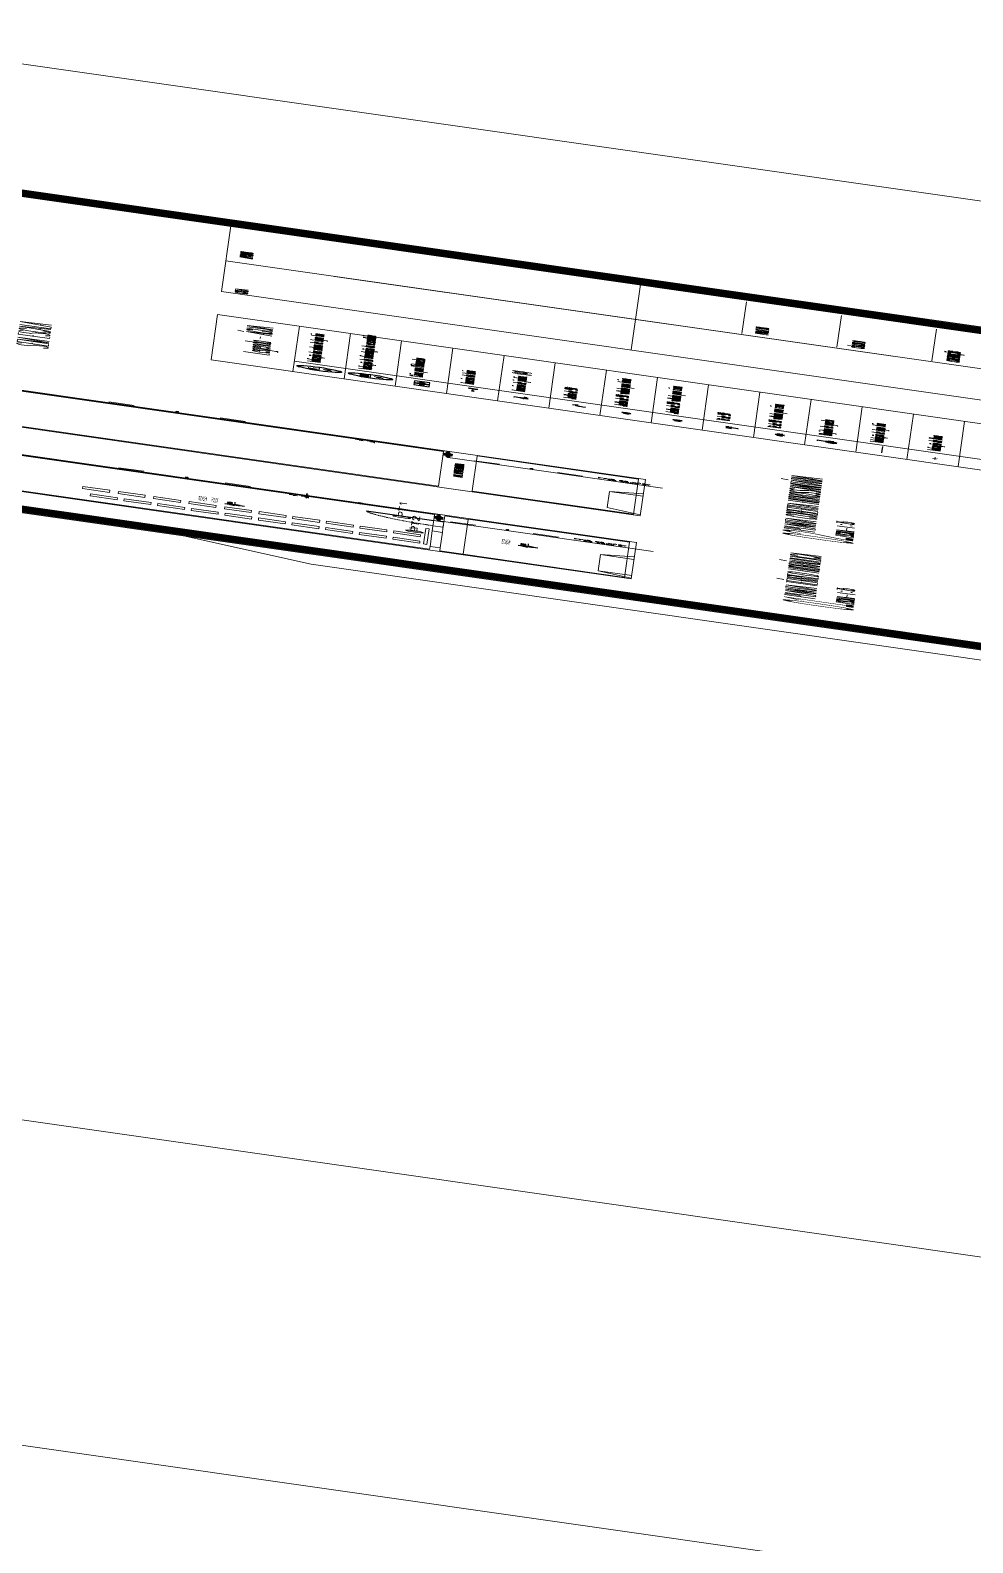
# Model space of a CAD drawing. Header units: millimetres. Extents: x -361192058 to 101130107379, y -14071650034 to 19218552450.
# Drawn here: x -136323 to -135499, y 43453 to 44776 of the extents above; entities that cross this region are included whole.
import ezdxf
from ezdxf.enums import TextEntityAlignment as Align

# ---------------------------------------------------------------- set-up
doc = ezdxf.new("R2010")
doc.units = ezdxf.units.MM
doc.header["$LTSCALE"] = 0.5
doc.linetypes.add('HIDDEN2', pattern=[0.1875, 0.125, -0.0625])
for name, color, linetype in [('02', 2, 'Continuous'), ('08', 8, 'Continuous'), ('14-04-Texto-04', 3, 'Continuous'), ('ARCO', 7, 'HIDDEN2'), ('CERC02', 3, 'Continuous'), ('CONEXAO_AG_FRIA', 3, 'Continuous'), ('CONEXAO_ESGOTO', 7, 'Continuous'), ('CONEXÃO_HIDRÁULICA', 2, 'Continuous'), ('DIVERSOS', 4, 'Continuous'), ('ESQUADRIAS', 3, 'Continuous'), ('parede', 2, 'Continuous'), ('PISO', 8, 'Continuous'), ('SIMBOLOS_AGUA', 3, 'Continuous'), ('texto pequeno', 3, 'Continuous'), ('TEXTO2', 3, 'Continuous'), ('TUBULAÇÃO_HIDRÁULICA', 5, 'Continuous'), ('TXT_0', 7, 'Continuous'), ('TXT_2', 6, 'Continuous')]:
    doc.layers.add(name, color=color, linetype=linetype)
for name, color, linetype, lineweight in [('E-TXT-G', 3, 'Continuous', 30), ('E-TXT-W', 7, 'Continuous', 15), ('E-TXT-Y', 2, 'Continuous', 40)]:
    doc.layers.add(name, color=color, linetype=linetype, lineweight=lineweight)
doc.styles.add('ADITIVOCAD', font='ROMANS.shx')
doc.styles.add('REG140', font='romans.shx', dxfattribs={"width": 0.8, "height": 0.35})
doc.styles.add('REG80', font='romans.shx', dxfattribs={"width": 0.8, "height": 0.1})
doc.styles.add('ROMANS', font='romans', dxfattribs={"height": 0.1})
doc.styles.add('SANSSERIF', font='sas_____.pfb', dxfattribs={"height": 1})
doc.styles.add('SANSSERIF2', font='sanssb__.ttf', dxfattribs={"width": 0.8})
doc.styles.get("Standard").update_dxf_attribs({"font": 'txt.shx', "height": 0.12})

# ---------------------------------------------------------------- blocks, each defined once
blk = doc.blocks.new('IND_DES')
at = {"layer": 'E-TXT-W'}
blk.add_line((0.0269, -0.2428), (0.1984, -0.2428), dxfattribs=at)
at = {"layer": 'E-TXT-G', "style": 'REG80', "width": 0.8}
for s, p in [('ESCALA', (-0.4463, -0.2864)), ('1', (0.2426, -0.2864)), (':', (0.3988, -0.2706))]:
    blk.add_text(s, height=0.1, dxfattribs=at).set_placement(p)
blk.add_attdef('ESCALA', (0.4897, -0.2812), '', height=0.1, dxfattribs=at)
at = {"layer": 'E-TXT-W', "style": 'SANSSERIF2', "width": 0.6}
blk.add_attdef('00', text='', height=0.4, dxfattribs=at).set_placement((-0.7083, -0.2881), align=Align.CENTER)
at = {"layer": 'E-TXT-Y', "style": 'REG140', "width": 0.8}
for tag, p in [('PROJETO', (-0.4563, 0.1829)), ('DESENHO', (-0.4582, -0.0658))]:
    blk.add_attdef(tag, p, '', height=0.175, dxfattribs=at)
blk = doc.blocks.new('Adh_Afn')
blk.add_line((-0.25, 0), (0.25, 0))
blk.add_circle((0, 0), 0.25)
at = {"flags": 8}
for tag, p in [('$AF', (0, 0.07)), ('$DIAM', (0, -0.091))]:
    blk.add_attdef(tag, text='', height=0.1, dxfattribs=at).set_placement(p, align=Align.MIDDLE)
blk = doc.blocks.new('ADH_HIDROM2')
h = blk.add_hatch(color=256)
edge = h.paths.add_edge_path()
edge.add_arc((-0.112, -0.001), 0.0185, 0, 360)
h = blk.add_hatch(color=256)
edge = h.paths.add_edge_path()
edge.add_arc((0.098, -0.001), 0.0185, 0, 360)
for p, q in [((-0.207, -0.001), (-0.061, -0.001)), ((0.047, -0.001), (0.193, -0.001))]:
    blk.add_line(p, q)
blk.add_lwpolyline([(-0.207, -0.061), (0.193, -0.061), (0.193, 0.059), (-0.207, 0.059)], close=True)
for centre, radius in [((-0.112, -0.001), 0.0185), ((-0.007, -0.001), 0.0539), ((0.098, -0.001), 0.0185)]:
    blk.add_circle(centre, radius)
blk = doc.blocks.new('ADH_TOR_BOIA')
for points in [[(-0.01, 0, 1), (0.01, 0, 1)], [(0.181, 0), (0.256, 0, 1)]]:
    blk.add_hatch(color=256).paths.add_polyline_path(points)
blk.add_line((0.01, 0), (0.256, 0))
for centre, radius in [((0, 0), 0.0103), ((0.219, 0), 0.0375)]:
    blk.add_circle(centre, radius)
blk = doc.blocks.new('ADH_TOR_PRE')
for p, q in [((-0.028, 0.078), (0.028, 0.078)), ((0, 0.032), (0, 0.078)), ((-0.078, 0), (-0.032, 0)), ((0.032, 0), (0.067, 0)), ((0.088, -0.022), (0.088, -0.032))]:
    blk.add_line(p, q)
blk.add_circle((0, 0), 0.0323)
blk.add_arc((0.067, -0.022), 0.0217, 359.6876, 88.1133)
blk = doc.blocks.new('Adh_cx_j90')
blk.add_lwpolyline([(0.078, 0.0225), (0.078, -0.0225), (0.078, 0), (0.06, 0, 0.4142136), (0, -0.06), (0, -0.078), (0.0225, -0.078), (-0.0225, -0.078)], format="xyb")
blk = doc.blocks.new('Adh_cx_j90b')
blk.add_lwpolyline([(-0.068, 0.022), (-0.068, -0.022), (-0.068, 0), (-0.006, 0)])
blk.add_circle((0, 0), 0.0359)
blk = doc.blocks.new('Adh_cx_j90c')
h = blk.add_hatch()
h.set_pattern_fill('_U', color=256, scale=0.003, angle=45, style=0, double=1)
h.set_pattern_definition([(45, (-6.0733674, -5.0413484), (-0.0021213203, 0.0021213203), []), (135, (-6.0733674, -5.0413484), (-0.0021213203, -0.0021213203), [])])
h.paths.add_polyline_path([(-0.017, 0, 1), (0.017, 0, 1)])
blk.add_lwpolyline([(-0.068, 0.022), (-0.068, -0.023), (-0.068, 0), (-0.036, 0)])
for radius in [0.0359, 0.017]:
    blk.add_circle((0, 0), radius)
blk = doc.blocks.new('Adh_cx_te90')
for p, q in [((-0.075, -0.0225), (-0.075, 0.0225)), ((0.075, 0), (-0.075, 0)), ((0, -0.075), (0, 0)), ((0.075, 0), (0.075, 0.0225)), ((0.075, 0.0225), (0.075, -0.0225)), ((-0.0225, -0.075), (0.0225, -0.075))]:
    blk.add_line(p, q)
blk = doc.blocks.new('Adh_cx_te90c')
h = blk.add_hatch()
h.set_pattern_fill('_U', color=256, scale=0.002, angle=45, style=0, double=1)
h.set_pattern_definition([(45, (-6.4294139, -5.0577083), (-0.00141421356, 0.00141421356), []), (135, (-6.4294139, -5.0577083), (-0.00141421356, -0.00141421356), [])])
h.paths.add_polyline_path([(-0.017, 0, 1), (0.017, 0, 1)])
for p, q in [((-0.078, 0.022), (-0.078, -0.022)), ((0.078, -0.022), (0.078, 0.022)), ((-0.078, 0), (-0.036, 0)), ((0.036, 0), (0.078, 0))]:
    blk.add_line(p, q)
for radius in [0.0359, 0.017]:
    blk.add_circle((0, 0), radius)
blk = doc.blocks.new('Adh_acs_rg')
h = blk.add_hatch()
h.set_pattern_fill('_U', color=256, scale=0.002, angle=45, style=0, double=1)
h.set_pattern_definition([(45, (-7.4131718, -5.1711377), (-0.00141421356, 0.00141421356), []), (135, (-7.4131718, -5.1711377), (-0.00141421356, -0.00141421356), [])])
h.paths.add_polyline_path([(-0.046, 0, 1), (0.046, 0, 1)])
for p, q in [((-0.078, 0.022), (-0.078, -0.022)), ((0.053, 0.108), (-0.053, 0.108)), ((0, 0.046), (0, 0.108)), ((0.078, -0.022), (0.078, 0.022)), ((-0.078, 0), (-0.046, 0)), ((0.046, 0), (0.078, 0))]:
    blk.add_line(p, q)
blk.add_circle((0, 0), 0.046)
blk = doc.blocks.new('Adhs_RefTbl')
at = {"color": 0, "linetype": 'ByBlock', "ltscale": 0.5}
blk.add_line((-0.321, 0), (0.321, 0), dxfattribs=at)
blk = doc.blocks.new('Adh_hiutiliz')
blk.add_line((0, 0), (0.12, 0))
at = {"flags": 8}
blk.add_attdef('$N', text='', height=0.09, dxfattribs=at).set_placement((0.226, 0.042), align=Align.MIDDLE)
blk = doc.blocks.new('Adc_nivelpl')
h = blk.add_hatch()
h.set_pattern_fill('_U', color=256, scale=0.005, angle=45, style=0, double=1)
h.set_pattern_definition([(45, (-5.8772514, -3.5161936), (-0.003535534, 0.003535534), []), (135, (-5.8772514, -3.5161936), (-0.003535534, -0.003535534), [])])
h.paths.add_polyline_path([(0.195, -0.087, 0.414214), (0.087, -0.195), (0.195, -0.195)])
h.paths.add_polyline_path([(0.195, -0.195), (0.195, -0.304, 0.414214), (0.304, -0.195)])
for p, q in [((0.195, 0), (0.195, -0.391)), ((0.896, -0.195), (0, -0.195))]:
    blk.add_line(p, q)
blk.add_circle((0.195, -0.195), 0.109)
at = {"flags": 8}
blk.add_attdef('NIVEL', (0.364, -0.15), '', height=0.1, dxfattribs=at)
blk = doc.blocks.new('APROVADO QUADRA 21.2 MBVII')
at = {"lineweight": 18}
for p, q in [((4772.364, 2455.279), (4781.097, 2455.279)), ((4772.364, 2441.787), (4772.364, 2455.279)), ((4781.097, 2441.787), (4781.097, 2455.279)), ((4772.364, 2454.061), (4781.097, 2454.061)), ((4774.362, 2441.787), (4774.362, 2454.061)), ((4772.364, 2453.3), (4781.097, 2453.3)), ((4772.364, 2452.539), (4781.097, 2452.539)), ((4772.364, 2451.777), (4781.097, 2451.777)), ((4772.364, 2451.016), (4781.097, 2451.016)), ((4772.364, 2450.255), (4781.097, 2450.255)), ((4772.364, 2449.494), (4781.097, 2449.494)), ((4772.364, 2448.733), (4781.097, 2448.733)), ((4772.364, 2447.972), (4781.097, 2447.972)), ((4772.364, 2447.21), (4781.097, 2447.21)), ((4772.364, 2446.449), (4781.097, 2446.449)), ((4772.364, 2445.688), (4781.097, 2445.688)), ((4772.364, 2444.927), (4781.097, 2444.927)), ((4773.551, 2444.521), (4773.079, 2444.521)), ((4772.364, 2444.166), (4781.097, 2444.166))]:
    blk.add_line(p, q, dxfattribs=at)
for points in [[(4361.876, 2517.868), (4561.791, 2517.868), (4561.791, 2359.975), (4361.876, 2359.975)], [(4623.377, 2512.921), (4823.292, 2512.921), (4823.292, 2355.028), (4623.377, 2355.028)]]:
    blk.add_lwpolyline(points, close=True, dxfattribs=at)
blk.add_solid([(4773.079, 2444.521), (4773.302, 2444.568), (4773.302, 2444.473)], dxfattribs=at)
at = {"layer": '02', "lineweight": 18}
blk.add_line((4785.597, 2455.268), (4785.597, 2434.705), dxfattribs=at)
blk.add_lwpolyline([(4738.272, 2433.893), (4799.472, 2433.893), (4799.472, 2478.443), (4738.272, 2478.443)], close=True, dxfattribs=at)
at = {"layer": '02', "lineweight": 18, "const_width": 0.1}
blk.add_lwpolyline([(4739.022, 2434.643), (4798.722, 2434.643), (4798.722, 2477.693), (4739.022, 2477.693)], close=True, dxfattribs=at)
at = {"layer": '02', "lineweight": 18}
blk.add_lwpolyline([(4738.272, 2433.893), (4736.397, 2433.893), (4736.397, 2453.393), (4738.272, 2455.268), (4739.022, 2455.268)], dxfattribs=at)
at = {"layer": '08', "color": 8, "lineweight": 18}
for p, q in [((4742.965, 2451.697), (4746.015, 2451.697)), ((4746.015, 2451.547), (4742.965, 2451.547)), ((4742.931, 2449.197), (4742.931, 2448.697)), ((4746.031, 2449.197), (4746.031, 2448.697)), ((4758.223, 2449.197), (4758.223, 2448.697))]:
    blk.add_line(p, q, dxfattribs=at)
at = {"layer": '08', "color": 8, "lineweight": 18, "ltscale": 0.2}
for p, q in [((4742.431, 2451.197), (4749.131, 2451.197)), ((4754.623, 2451.197), (4761.323, 2451.197))]:
    blk.add_line(p, q, dxfattribs=at)
at = {"layer": '08', "color": 8, "lineweight": 18}
for points in [[(4744.933, 2456.482), (4744.933, 2456.882), (4744.533, 2456.882), (4744.533, 2456.482)], [(4743.321, 2456.355), (4743.321, 2456.755), (4743.721, 2456.755), (4743.721, 2456.355)], [(4744.94, 2455.955), (4744.94, 2456.355), (4744.54, 2456.355), (4744.54, 2455.955)], [(4743.321, 2455.855), (4743.321, 2456.255), (4743.721, 2456.255), (4743.721, 2455.855)], [(4743.321, 2455.355), (4743.321, 2455.755), (4743.721, 2455.755), (4743.721, 2455.355)], [(4744.94, 2455.428), (4744.94, 2455.828), (4744.54, 2455.828), (4744.54, 2455.428)], [(4743.321, 2454.855), (4743.321, 2455.255), (4743.721, 2455.255), (4743.721, 2454.855)], [(4744.94, 2454.9), (4744.94, 2455.3), (4744.54, 2455.3), (4744.54, 2454.9)], [(4743.321, 2454.355), (4743.321, 2454.755), (4743.721, 2454.755), (4743.721, 2454.355)], [(4744.933, 2454.373), (4744.933, 2454.773), (4744.533, 2454.773), (4744.533, 2454.373)], [(4743.321, 2453.855), (4743.321, 2454.255), (4743.721, 2454.255), (4743.721, 2453.855)], [(4744.933, 2453.859), (4744.933, 2454.259), (4744.533, 2454.259), (4744.533, 2453.859)], [(4743.321, 2453.355), (4743.321, 2453.755), (4743.721, 2453.755), (4743.721, 2453.355)], [(4744.933, 2453.359), (4744.933, 2453.759), (4744.533, 2453.759), (4744.533, 2453.359)], [(4743.321, 2452.855), (4743.321, 2453.255), (4743.721, 2453.255), (4743.721, 2452.855)], [(4744.933, 2452.859), (4744.933, 2453.259), (4744.533, 2453.259), (4744.533, 2452.859)], [(4743.321, 2452.355), (4743.321, 2452.755), (4743.721, 2452.755), (4743.721, 2452.355)], [(4744.933, 2452.359), (4744.933, 2452.759), (4744.533, 2452.759), (4744.533, 2452.359)], [(4743.321, 2451.855), (4743.321, 2452.255), (4743.721, 2452.255), (4743.721, 2451.855)], [(4744.933, 2451.859), (4744.933, 2452.259), (4744.533, 2452.259), (4744.533, 2451.859)]]:
    blk.add_lwpolyline(points, close=True, dxfattribs=at)
for points in [[(4742.431, 2448.697), (4742.931, 2449.197), (4746.031, 2449.197), (4746.531, 2448.697)], [(4754.623, 2448.697), (4755.123, 2449.197), (4758.223, 2449.197), (4758.723, 2448.697)]]:
    blk.add_lwpolyline(points, dxfattribs=at)
at = {"layer": '14-04-Texto-04', "lineweight": 18}
for p, q in [((4791.499, 2455.268), (4791.499, 2442.72)), ((4791.499, 2442.72), (4791.499, 2453.655))]:
    blk.add_line(p, q, dxfattribs=at)
at = {"layer": 'ARCO', "color": 8, "lineweight": 18}
blk.add_arc((4748.084, 2451.585), 1.122, 97.5018, 174.2431, dxfattribs=at)
at = {"layer": 'CERC02', "lineweight": 18}
for p, q in [((4785.597, 2455.268), (4798.722, 2455.268)), ((4785.597, 2449.176), (4798.722, 2449.176)), ((4791.703, 2447.594), (4797.812, 2447.594)), ((4791.703, 2446.18), (4797.812, 2446.18)), ((4791.703, 2444.767), (4797.812, 2444.767))]:
    blk.add_line(p, q, dxfattribs=at)
at = {"layer": 'CONEXAO_ESGOTO', "lineweight": 18}
for p, q in [((4761.64, 2456.304), (4761.64, 2456.679)), ((4749.437, 2456.027), (4749.437, 2456.401)), ((4761.64, 2454.65), (4761.64, 2455.024)), ((4749.449, 2454.441), (4749.449, 2454.815)), ((4748.199, 2451.078), (4748.199, 2451.452)), ((4760.402, 2450.856), (4760.402, 2451.23)), ((4748.199, 2449.843), (4748.199, 2450.218)), ((4760.402, 2449.621), (4760.402, 2449.995))]:
    blk.add_line(p, q, dxfattribs=at)
for points in [[(4761.64, 2456.679), (4761.678, 2456.502), (4761.603, 2456.502)], [(4749.437, 2456.401), (4749.475, 2456.225), (4749.4, 2456.225)], [(4761.64, 2455.024), (4761.678, 2454.848), (4761.603, 2454.848)], [(4749.449, 2454.815), (4749.486, 2454.639), (4749.411, 2454.639)], [(4748.199, 2451.452), (4748.236, 2451.276), (4748.161, 2451.276)], [(4760.402, 2451.23), (4760.439, 2451.054), (4760.364, 2451.054)], [(4748.199, 2450.218), (4748.236, 2450.042), (4748.161, 2450.042)], [(4760.402, 2449.995), (4760.439, 2449.819), (4760.364, 2449.819)]]:
    blk.add_solid(points, dxfattribs=at)
at = {"layer": 'CONEXÃO_HIDRÁULICA', "lineweight": 18}
blk.add_line((4749.19, 2451.709), (4749.235, 2451.709), dxfattribs=at)
for points in [[(4749.145, 2451.608), (4749.145, 2451.653), (4749.145, 2451.631), (4749.213, 2451.631), (4749.213, 2451.709)], [(4761.352, 2451.603), (4761.352, 2451.648), (4761.352, 2451.626), (4761.42, 2451.626), (4761.42, 2451.704)], [(4748.136, 2451.653), (4748.136, 2451.608), (4748.136, 2451.631), (4748.068, 2451.631), (4748.068, 2451.553)], [(4760.344, 2451.648), (4760.344, 2451.603), (4760.344, 2451.626), (4760.276, 2451.626), (4760.276, 2451.548)]]:
    blk.add_lwpolyline(points, dxfattribs=at)
at = {"layer": 'DIVERSOS', "color": 8, "lineweight": 18}
for p, q in [((4754.473, 2451.197), (4754.473, 2473.797)), ((4754.623, 2451.697), (4754.623, 2473.797)), ((4761.323, 2458.797), (4761.323, 2451.697)), ((4761.473, 2458.797), (4761.473, 2451.197)), ((4761.323, 2451.697), (4754.623, 2451.697)), ((4754.473, 2451.197), (4754.623, 2451.197)), ((4761.323, 2451.197), (4761.473, 2451.197))]:
    blk.add_line(p, q, dxfattribs=at)
at = {"layer": 'ESQUADRIAS', "color": 8, "lineweight": 18}
for p, q in [((4745.591, 2451.921), (4746.075, 2451.921)), ((4746.075, 2451.921), (4745.929, 2452.034)), ((4743.275, 2451.797), (4746.275, 2451.797)), ((4743.275, 2451.747), (4743.275, 2451.797)), ((4746.275, 2451.747), (4743.275, 2451.747)), ((4746.275, 2451.797), (4746.275, 2451.747))]:
    blk.add_line(p, q, dxfattribs=at)
for points in [[(4747.937, 2451.697), (4747.937, 2452.697), (4747.967, 2452.697), (4747.967, 2451.697), (4747.937, 2451.697)], [(4742.915, 2451.697), (4742.965, 2451.697), (4742.965, 2451.547), (4742.915, 2451.547)], [(4746.015, 2451.697), (4745.965, 2451.697), (4745.965, 2451.547), (4746.015, 2451.547)], [(4746.917, 2451.697), (4746.967, 2451.697), (4746.967, 2451.547), (4746.917, 2451.547)], [(4748.017, 2451.697), (4747.967, 2451.697), (4747.967, 2451.547), (4748.017, 2451.547)]]:
    blk.add_lwpolyline(points, dxfattribs=at)
at = {"layer": 'parede', "color": 8, "lineweight": 18}
for p, q in [((4742.281, 2451.197), (4742.281, 2476.197)), ((4749.281, 2476.197), (4749.281, 2451.197)), ((4742.431, 2451.697), (4742.431, 2469.147)), ((4749.131, 2458.697), (4749.131, 2451.697)), ((4742.965, 2451.697), (4742.431, 2451.697)), ((4747.317, 2451.697), (4746.015, 2451.697)), ((4749.131, 2451.697), (4748.017, 2451.697)), ((4742.431, 2451.197), (4742.431, 2451.547)), ((4742.965, 2451.547), (4742.431, 2451.547)), ((4747.317, 2451.547), (4746.015, 2451.547)), ((4749.131, 2451.547), (4748.017, 2451.547)), ((4749.131, 2451.547), (4749.131, 2451.197)), ((4742.281, 2451.197), (4742.431, 2451.197)), ((4749.131, 2451.197), (4749.281, 2451.197))]:
    blk.add_line(p, q, dxfattribs=at)
at = {"layer": 'PISO', "color": 8, "lineweight": 18}
for p, q in [((4746.904, 2451.697), (4748.017, 2451.697)), ((4746.917, 2451.547), (4748.017, 2451.547)), ((4742.281, 2451.197), (4742.281, 2448.697)), ((4742.381, 2451.197), (4742.381, 2448.797)), ((4749.181, 2451.197), (4749.181, 2448.797)), ((4749.281, 2451.197), (4749.281, 2448.697)), ((4754.473, 2451.197), (4754.473, 2448.697)), ((4754.573, 2451.197), (4754.573, 2448.797)), ((4761.373, 2451.197), (4761.373, 2448.797)), ((4761.473, 2451.197), (4761.473, 2448.697)), ((4749.181, 2448.797), (4742.381, 2448.797)), ((4761.373, 2448.797), (4754.573, 2448.797)), ((4749.281, 2448.697), (4742.281, 2448.697)), ((4761.473, 2448.697), (4754.473, 2448.697))]:
    blk.add_line(p, q, dxfattribs=at)
for centre in [(4747.79, 2452.168), (4745.388, 2451.954)]:
    blk.add_circle(centre, 0.133, dxfattribs=at)
at = {"layer": 'TUBULAÇÃO_HIDRÁULICA', "lineweight": 18}
for p, q in [((4749.203, 2462.085), (4749.213, 2451.709)), ((4761.417, 2462.106), (4761.42, 2451.626)), ((4748.068, 2451.553), (4748.068, 2448.435)), ((4748.281, 2451.631), (4748.136, 2451.631)), ((4748.954, 2451.631), (4749.145, 2451.631)), ((4760.276, 2451.548), (4760.276, 2448.43)), ((4760.489, 2451.626), (4760.344, 2451.626)), ((4761.161, 2451.626), (4761.352, 2451.626))]:
    blk.add_line(p, q, dxfattribs=at)
at = {"lineweight": 18}
ref = blk.add_blockref('Adh_Afn', (4773.553, 2453.68), dxfattribs=dict(at, xscale=1.332039147057223, yscale=1.332039147057223, zscale=1.332039147057223))
ref.add_attrib('$AF', 'AF-', dxfattribs={"height": 0.1332, "style": 'ADITIVOCAD', "flags": 8}).set_placement((4773.553, 2453.774), align=Align.MIDDLE)
ref.add_attrib('$DIAM', '%%C', dxfattribs={"height": 0.1332, "style": 'ADITIVOCAD', "flags": 8}).set_placement((4773.553, 2453.559), align=Align.MIDDLE)
ref = blk.add_blockref('Adh_Afn', (4773.553, 2452.919), dxfattribs=dict(at, xscale=1.332039147057223, yscale=1.332039147057223, zscale=1.332039147057223))
ref.add_attrib('$AF', 'ALIM', dxfattribs={"height": 0.1332, "style": 'ADITIVOCAD', "flags": 8}).set_placement((4773.553, 2453.013), align=Align.MIDDLE)
ref.add_attrib('$DIAM', '%%C', dxfattribs={"height": 0.1332, "style": 'ADITIVOCAD', "flags": 8}).set_placement((4773.553, 2452.798), align=Align.MIDDLE)
at = {"lineweight": 18, "xscale": 1.9029130672251, "yscale": 1.9029130672251, "zscale": 1.9029130672251}
for name, p in [('ADH_HIDROM2', (4773.553, 2452.158)), ('ADH_TOR_BOIA', (4773.553, 2451.397)), ('ADH_TOR_PRE', (4773.553, 2450.636)), ('Adh_cx_j90', (4773.553, 2449.874)), ('Adh_cx_j90b', (4773.553, 2449.113)), ('Adh_cx_j90c', (4773.553, 2448.352)), ('Adh_cx_te90', (4773.553, 2447.591)), ('Adh_cx_te90c', (4773.553, 2446.83)), ('Adh_acs_rg', (4773.553, 2446.069))]:
    blk.add_blockref(name, p, dxfattribs=at)
at = {"lineweight": 18}
ref = blk.add_blockref('IND_DES', (4744.567, 2446.142), dxfattribs=dict(at, xscale=2.591993519999988, yscale=2.591993519999988, zscale=2.591993519999988))
ref.add_attrib('00', '01', dxfattribs={"layer": 'E-TXT-W', "height": 1.0368, "style": 'SANSSERIF', "width": 0.6}).set_placement((4742.731, 2445.396), align=Align.CENTER)
ref.add_attrib('DESENHO', 'PLANTA TÉRREO HIDRÁULICA', (4743.379, 2445.972), dxfattribs={"layer": 'E-TXT-Y', "height": 0.4536, "style": 'REG140', "width": 0.8})
ref.add_attrib('ESCALA', '75', (4745.836, 2445.414), dxfattribs={"layer": 'E-TXT-G', "height": 0.2592, "style": 'REG80', "width": 0.8})
ref = blk.add_blockref('IND_DES', (4757.174, 2446.288), dxfattribs=dict(at, xscale=2.591993519999988, yscale=2.591993519999988, zscale=2.591993519999988))
ref.add_attrib('00', '02', dxfattribs={"layer": 'E-TXT-W', "height": 1.0368, "style": 'SANSSERIF', "width": 0.6}).set_placement((4755.338, 2445.541), align=Align.CENTER)
ref.add_attrib('DESENHO', 'PLANTA COBERTA HIDROSSANITÁRIA', (4755.986, 2446.117), dxfattribs={"layer": 'E-TXT-Y', "height": 0.4536, "style": 'REG140', "width": 0.8})
ref.add_attrib('ESCALA', '75', (4758.443, 2445.559), dxfattribs={"layer": 'E-TXT-G', "height": 0.2592, "style": 'REG80', "width": 0.8})
at = {"layer": 'CONEXÃO_HIDRÁULICA', "lineweight": 18, "xscale": -1}
for name, p, rotation in [('Adh_cx_te90c', (4749.213, 2453.598), 270), ('Adh_cx_j90b', (4749.256, 2452.794), 180), ('Adh_cx_j90b', (4748.349, 2451.631), 359.9999999999935), ('Adh_cx_j90b', (4748.886, 2451.631), 180), ('Adh_cx_j90b', (4760.557, 2451.626), 359.9999999999935), ('Adh_cx_j90b', (4761.093, 2451.626), 180)]:
    blk.add_blockref(name, p, dxfattribs=dict(at, rotation=rotation))
at = {"layer": 'CONEXÃO_HIDRÁULICA', "lineweight": 18}
for p in [(4748.349, 2451.631), (4760.557, 2451.626)]:
    blk.add_blockref('Adh_cx_j90c', p, dxfattribs=at)
at = {"layer": 'CONEXÃO_HIDRÁULICA', "lineweight": 18, "rotation": 179.9999999999935}
for p in [(4748.886, 2451.631), (4761.093, 2451.626)]:
    blk.add_blockref('Adh_cx_j90c', p, dxfattribs=at)
at = {"layer": 'SIMBOLOS_AGUA', "lineweight": 18, "xscale": -1}
for p in [(4749.015, 2453.598), (4761.243, 2452.751)]:
    blk.add_blockref('ADH_TOR_PRE', p, dxfattribs=at)
at = {"layer": 'SIMBOLOS_AGUA', "lineweight": 18, "xscale": -1, "rotation": 180}
for p in [(4748.624, 2451.63), (4760.831, 2451.625)]:
    blk.add_blockref('ADH_HIDROM2', p, dxfattribs=at)
at = {"layer": 'TUBULAÇÃO_HIDRÁULICA', "lineweight": 18}
ref = blk.add_blockref('Adh_hiutiliz', (4749.213, 2453.598), dxfattribs=dict(at, xscale=-1))
ref.add_attrib('$N', 'TJ', dxfattribs={"layer": 'CONEXÃO_HIDRÁULICA', "height": 0.1, "rotation": 90, "style": 'ADITIVOCAD', "flags": 8}).set_placement((4748.986, 2453.804), align=Align.MIDDLE)
ref = blk.add_blockref('Adh_hiutiliz', (4749.213, 2453.598), dxfattribs=dict(at, xscale=-1))
ref.add_attrib('$N', 'TJ', dxfattribs={"layer": 'CONEXÃO_HIDRÁULICA', "height": 0.1, "rotation": 90, "style": 'ADITIVOCAD', "flags": 8}).set_placement((4748.986, 2453.803), align=Align.MIDDLE)
ref = blk.add_blockref('Adh_hiutiliz', (4761.441, 2452.751), dxfattribs=dict(at, xscale=-1))
ref.add_attrib('$N', 'TJ', dxfattribs={"layer": 'CONEXÃO_HIDRÁULICA', "height": 0.1, "rotation": 90, "style": 'ADITIVOCAD', "flags": 8}).set_placement((4761.215, 2452.957), align=Align.MIDDLE)
ref = blk.add_blockref('Adh_hiutiliz', (4761.441, 2452.751), dxfattribs=dict(at, xscale=-1))
ref.add_attrib('$N', 'TJ', dxfattribs={"layer": 'CONEXÃO_HIDRÁULICA', "height": 0.1, "rotation": 90, "style": 'ADITIVOCAD', "flags": 8}).set_placement((4761.215, 2452.956), align=Align.MIDDLE)
at = {"layer": 'TUBULAÇÃO_HIDRÁULICA', "lineweight": 18, "xscale": 1.9029130672251, "yscale": 1.9029130672251, "zscale": 1.9029130672251}
blk.add_blockref('Adhs_RefTbl', (4773.553, 2445.307), dxfattribs=at)
at = {"layer": 'TXT_0', "color": 8, "lineweight": 18}
ref = blk.add_blockref('Adc_nivelpl', (4745.41, 2454.779), dxfattribs=dict(at, xscale=0.75, yscale=0.75, zscale=0.75))
ref.add_attrib('NIVEL', '0.03', (4745.683, 2454.667), dxfattribs={"height": 0.075, "style": 'ADITIVOCAD', "flags": 8})
ref = blk.add_blockref('Adc_nivelpl', (4745.458, 2450.417), dxfattribs=dict(at, xscale=0.75, yscale=0.75, zscale=0.75))
ref.add_attrib('NIVEL', '0.00', (4745.731, 2450.304), dxfattribs={"height": 0.075, "style": 'ADITIVOCAD', "flags": 8})
at = {"color": 0, "lineweight": 13, "flags": 8}
for p in [(4700.725, 2280.113), (4699.574, 2277.896), (4702.355, 2276.195), (4703.672, 2274.085), (4699.844, 2272.219), (4703.049, 2270.137), (4703.088, 2267.98), (4700.652, 2261.522), (4700.701, 2257.159)]:
    blk.add_attdef('NIVEL', p, '', height=0.075, dxfattribs=at)
for rotation, width, p in [(90, 0.8, (4700.821, 2275.752)), (270, 0.6, (4703.844, 2274.902)), (90, 0.8, (4701.557, 2268.502)), (180, 0.6, (4651.182, 2236.193))]:
    blk.add_attdef('$PORTA', text='', height=0.09, rotation=rotation, dxfattribs=dict(at, width=width)).set_placement(p, align=Align.MIDDLE)
for p in [(4654.176, 2240.463), (4648.499, 2240.192), (4633.439, 2239.336), (4637.801, 2239.384), (4656.392, 2239.312), (4652.475, 2237.682), (4644.26, 2236.949), (4646.417, 2236.988), (4650.365, 2236.365)]:
    blk.add_attdef('NIVEL', p, '', height=0.075, rotation=270, dxfattribs=at)
at = {"color": 0, "lineweight": 13, "width": 0.8, "flags": 8}
for p in [(4652.032, 2239.216), (4644.782, 2238.479)]:
    blk.add_attdef('$PORTA', text='', height=0.09, dxfattribs=at).set_placement(p, align=Align.MIDDLE)
at = {"layer": 'CERC02', "lineweight": 18, "style": 'ROMANS'}
blk.add_text('SEM ESCALA', height=0.4641, dxfattribs=at).set_placement((4769.977, 2458.142, -1.5), align=Align.TOP_LEFT)
at = {"layer": 'CONEXAO_AG_FRIA', "lineweight": 18, "char_height": 0.108, "attachment_point": 5, "rotation": 90, "style": 'ROMANS'}
for insert in [(4761.652, 2455.663), (4749.45, 2455.385), (4748.22, 2450.603), (4760.423, 2450.381)]:
    blk.add_mtext('\\A1;∅25mm', dxfattribs=dict(at, insert=insert))
at = {"layer": 'DIVERSOS', "color": 8, "lineweight": 18, "char_height": 0.1011, "width": 0.37308, "attachment_point": 1}
for s, insert in [('{\\C3;PT1}', (4747.679, 2452.226)), ('{\\C3;PT2}', (4745.258, 2452.01))]:
    blk.add_mtext(s, dxfattribs=dict(at, insert=insert))
at = {"layer": 'texto pequeno', "lineweight": 18, "ltscale": 0.2, "style": 'ROMANS', "width": 0.8}
for s, p in [(' À REDE DE', (4748.266, 2448.834)), ('ÁGUA DO SAAE', (4748.411, 2448.834)), (' À REDE DE', (4760.469, 2448.611)), ('ÁGUA DO SAAE', (4760.614, 2448.611))]:
    blk.add_text(s, height=0.1, rotation=90, dxfattribs=at).set_placement(p)
at = {"layer": 'TEXTO2', "color": 8, "lineweight": 18, "style": 'SANSSERIF'}
for s, p in [('ACESSO', (4745.425, 2455.048)), ('PASSEIO', (4745.443, 2450.538))]:
    blk.add_text(s, height=0.1231, dxfattribs=at).set_placement(p)
at = {"layer": 'TEXTO2', "lineweight": 18, "style": 'ROMANS'}
for s, p in [('CREA', (4785.758, 2455.069)), ('APROVO', (4792.524, 2455.071)), ('PROJETO', (4792.075, 2447.398, -0.754)), ('CÁLCULO', (4792.075, 2445.967, -0.754)), ('CONSTRUÇÃO', (4792.075, 2444.553, -0.754))]:
    blk.add_text(s, height=0.1885, dxfattribs=at).set_placement(p, align=Align.TOP_LEFT)
at = {"layer": 'TEXTO2', "color": 8, "lineweight": 18, "ltscale": 0.4, "style": 'ADITIVOCAD'}
blk.add_text('LAJE IMPERMEABILIZADA', height=0.13122, dxfattribs=at).set_placement((4756.85, 2451.371))
at = {"layer": 'TXT_0', "color": 8, "lineweight": 18, "style": 'SANSSERIF'}
blk.add_text('A=52.26m2', height=0.0985, dxfattribs=at).set_placement((4745.433, 2454.882))
at = {"layer": 'TXT_0', "lineweight": 18, "style": 'ADITIVOCAD'}
for s, height, p in [('Indicação das coluna de água fria', 0.19029, (4774.743, 2453.68)), ('Indicação da alimentação do reservatório', 0.19029, (4774.743, 2452.919)), ('Caixa para Hidrometro', 0.19029, (4774.743, 2452.158)), ('Torneira da boia', 0.19029, (4774.743, 2451.397)), ('Torneira de jardim  (TJ)', 0.19029, (4774.743, 2450.636)), ('Joelho de 90º', 0.19029, (4774.743, 2449.874)), ('Joelho de 90º voltado para baixo', 0.19029, (4774.743, 2449.113)), ('Joelho de 90º voltado para cima', 0.19029, (4774.743, 2448.352)), ('Tê de 90º', 0.1903, (4774.743, 2447.591)), ('Tê de 90º voltado para cima', 0.19029, (4774.743, 2446.83)), ('Registro de gaveta', 0.19029, (4774.743, 2446.069)), ('Tubulação de água fria', 0.19029, (4774.743, 2445.307)), ('Indicação do fluxo ', 0.19029, (4774.753, 2444.455))]:
    blk.add_text(s, height=height, dxfattribs=at).set_placement(p)
at = {"layer": 'TXT_2', "lineweight": 18, "style": 'ADITIVOCAD'}
blk.add_text('Legenda - ÁGUA', height=0.38058, dxfattribs=at).set_placement((4774.743, 2454.441))

msp = doc.modelspace()

# ---------------------------------------------------------------- block references
at = {"layer": '02', "color": 0, "lineweight": 30, "xscale": -4.574818403918471, "yscale": -59.40450511825884, "zscale": 4.574818403918471, "rotation": 261.8606972171988}
msp.add_blockref('APROVADO QUADRA 21.2 MBVII', (5129.041, 2225.201), dxfattribs=at)

doc.saveas('drawing.dxf')
